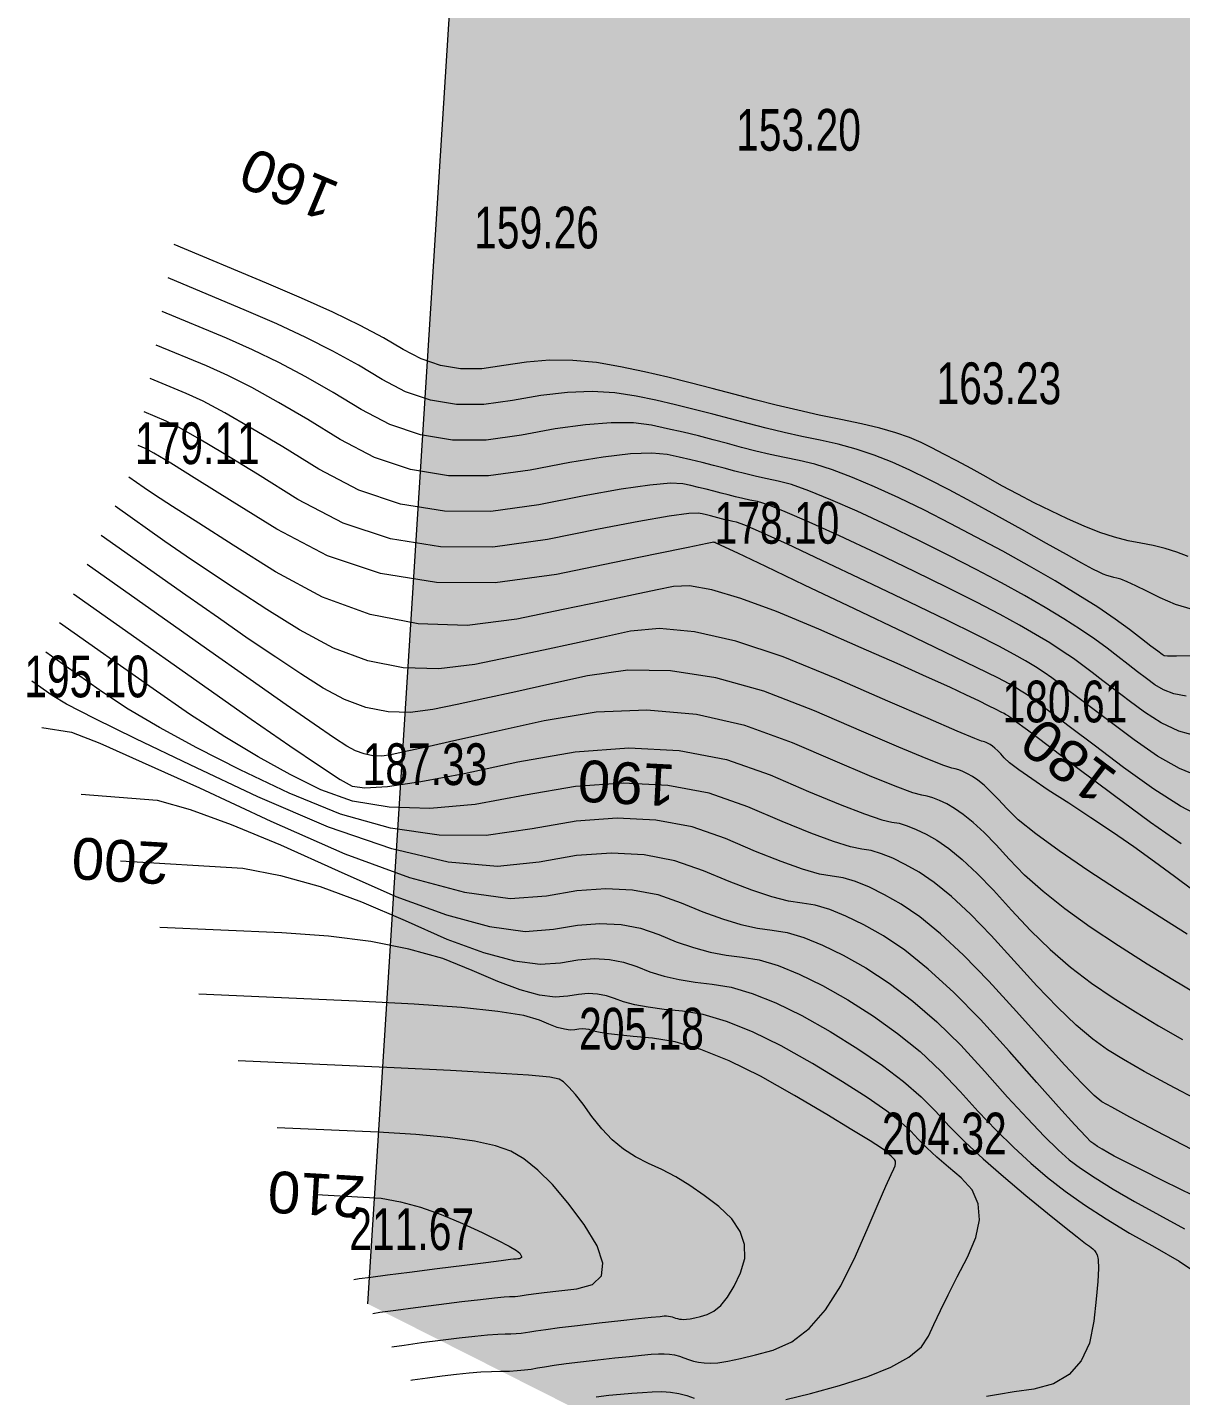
# Model space of a CAD drawing. Header units: metres. Extents: x 431006 to 434411, y 2469261 to 2473208.
# Drawn here: x 432173 to 432283.6, y 2470925.9 to 2471057.1 of the extents above; entities that cross this region are included whole.
import ezdxf
from ezdxf.enums import TextEntityAlignment as Align

# ---------------------------------------------------------------- set-up
doc = ezdxf.new("R2010")
doc.units = ezdxf.units.M
doc.header["$MEASUREMENT"] = 0
for name, color, linetype, lineweight in [('CAO DO', 8, 'Continuous', 18), ('MH_DongMuc', 8, 'Continuous', 18), ('MH_DongMuc_Con', 8, 'Continuous', 18), ('ranh gioi thuc vat-ks', 8, 'RAO_T_VAT', 18), ('thuc vat-ks', 8, 'Continuous', 18)]:
    doc.layers.add(name, color=color, linetype=linetype, lineweight=lineweight)
doc.styles.get("Standard").update_dxf_attribs({"font": 'arial.ttf'})
doc.linetypes.add('RAO_T_VAT', pattern='A,0,[133,ltypeshp.shx,S=0.34,R=0,X=-0.17,Y=0],-2,[133,ltypeshp.shx,S=0.08,R=0,X=0,Y=0],-1.5,[133,ltypeshp.shx,S=0.08,R=0,X=0,Y=0],-1.5,[133,ltypeshp.shx,S=0.08,R=0,X=0,Y=0],-2', length=7)

msp = doc.modelspace()

# ---------------------------------------------------------------- hatches: boundary and pattern name
at = {"layer": 'thuc vat-ks'}
h = msp.add_hatch(dxfattribs=at)
h.set_pattern_fill('217B', color=9, scale=20, style=0, pattern_type=2)
h.set_pattern_definition([(0, (14.8, 7.6), (0, 20), [0, -20]), (0, (14.76, 7.848), (0, 20), [0, -20]), (0, (14.648, 8.07), (0, 20), [0, -20]), (0, (14.47, 8.248), (0, 20), [0, -20]), (0, (14.248, 8.36), (0, 20), [0, -20]), (0, (14, 8.4), (0, 20), [0, -20]), (0, (13.752, 8.36), (0, 20), [0, -20]), (0, (13.53, 8.248), (0, 20), [0, -20]), (0, (13.352, 8.07), (0, 20), [0, -20]), (0, (13.24, 7.848), (0, 20), [0, -20]), (0, (13.2, 7.6), (0, 20), [0, -20]), (0, (13.24, 7.352), (0, 20), [0, -20]), (0, (13.352, 7.13), (0, 20), [0, -20]), (0, (13.53, 6.952), (0, 20), [0, -20]), (0, (13.752, 6.84), (0, 20), [0, -20]), (0, (14, 6.8), (0, 20), [0, -20]), (0, (14.248, 6.84), (0, 20), [0, -20]), (0, (14.47, 6.952), (0, 20), [0, -20]), (0, (14.648, 7.13), (0, 20), [0, -20]), (0, (14.76, 7.352), (0, 20), [0, -20]), (0, (6.76, 15.352), (0, 20), [0, -20]), (0, (6.648, 15.13), (0, 20), [0, -20]), (0, (6.47, 14.952), (0, 20), [0, -20]), (0, (6.248, 14.84), (0, 20), [0, -20]), (0, (6, 14.8), (0, 20), [0, -20]), (0, (5.752, 14.84), (0, 20), [0, -20]), (0, (5.53, 14.952), (0, 20), [0, -20]), (0, (5.352, 15.13), (0, 20), [0, -20]), (0, (5.24, 15.352), (0, 20), [0, -20]), (0, (5.2, 15.6), (0, 20), [0, -20]), (0, (5.24, 15.848), (0, 20), [0, -20]), (0, (5.352, 16.07), (0, 20), [0, -20]), (0, (5.53, 16.248), (0, 20), [0, -20]), (0, (5.752, 16.36), (0, 20), [0, -20]), (0, (6, 16.4), (0, 20), [0, -20]), (0, (6.248, 16.36), (0, 20), [0, -20]), (0, (6.47, 16.248), (0, 20), [0, -20]), (0, (6.648, 16.07), (0, 20), [0, -20]), (0, (6.76, 15.848), (0, 20), [0, -20]), (0, (6.8, 15.6), (0, 20), [0, -20]), (0, (14, 4), (0, 20), [1.086, -18.914]), (0, (6, 12), (0, 20), [1.086, -18.914]), (90, (14, 4), (-20, 1e-15), [2.8, -17.2]), (90, (6, 12), (-20, 1e-15), [2.8, -17.2])])
edge = h.paths.add_edge_path()
edge.add_line((432575.46, 2470747.94), (432578.45, 2470760.21))
edge.add_line((432578.45, 2470760.21), (432590.33, 2470811.17))
edge.add_line((432590.33, 2470811.17), (432595.8, 2470826.05))
edge.add_line((432595.8, 2470826.05), (432582.64, 2470882.15))
edge.add_line((432582.64, 2470882.15), (432561.76, 2470924.62))
edge.add_line((432561.76, 2470924.62), (432540.58, 2470952.5))
edge.add_line((432540.58, 2470952.5), (432512.01, 2470982.44))
edge.add_line((432512.01, 2470982.44), (432503.66, 2470994.95))
edge.add_line((432503.66, 2470994.95), (432507.51, 2471000.39))
edge.add_line((432507.51, 2471000.39), (432535.43, 2470999.11))
edge.add_line((432535.43, 2470999.11), (432583.89, 2470965.46))
edge.add_line((432583.89, 2470965.46), (432610.21, 2470951.35))
edge.add_line((432610.21, 2470951.35), (432623.69, 2470947.83))
edge.add_line((432623.69, 2470947.83), (432634.28, 2470956.8))
edge.add_line((432634.28, 2470956.8), (432632.68, 2470968.34))
edge.add_line((432632.68, 2470968.34), (432599.94, 2470983.73))
edge.add_line((432599.94, 2470983.73), (432557.26, 2471004.24))
edge.add_line((432557.26, 2471004.24), (432524.49, 2471038.65))
edge.add_line((432524.49, 2471038.65), (432470.88, 2471087.74))
edge.add_line((432470.88, 2471087.74), (432456.12, 2471091.91))
edge.add_line((432456.12, 2471091.91), (432424.89, 2471086.79))
edge.add_line((432424.89, 2471086.79), (432396.65, 2471094.8))
edge.add_line((432396.65, 2471094.8), (432381.24, 2471097.37))
edge.add_line((432381.24, 2471097.37), (432364.87, 2471084.86))
edge.add_line((432364.87, 2471084.86), (432348.51, 2471068.52))
edge.add_line((432348.51, 2471068.52), (432326.04, 2471068.52))
edge.add_line((432326.04, 2471068.52), (432292.98, 2471081.34))
edge.add_line((432292.98, 2471081.34), (432248.92, 2471092.89))
edge.add_line((432248.92, 2471092.89), (432225.17, 2471096.1))
edge.add_line((432225.17, 2471096.1), (432214.58, 2471091.29))
edge.add_line((432214.58, 2471091.29), (432213.73, 2471062.47))
edge.add_line((432213.73, 2471062.47), (432205.66, 2470934.7))

# ---------------------------------------------------------------- linework, layer by layer
at = {"layer": 'MH_DongMuc', "color": 9, "lineweight": 0}
for points, elevation in [([(432284.57, 2470996.82), (432283.18, 2470996.8), (432282.31, 2470996.8), (432281.98, 2470996.83), (432281.79, 2470996.96), (432281.37, 2470997.27), (432280.71, 2470997.77), (432279.82, 2470998.46), (432278.68, 2470999.34), (432277.3, 2471000.36), (432275.64, 2471001.48), (432273.73, 2471002.69), (432271.54, 2471004.01), (432269.09, 2471005.42), (432266.53, 2471006.85), (432263.99, 2471008.22), (432261.48, 2471009.53), (432259.01, 2471010.78), (432256.56, 2471011.97), (432254.24, 2471013.04), (432252.12, 2471013.93), (432250.21, 2471014.65), (432248.51, 2471015.19), (432247.01, 2471015.55), (432245.62, 2471015.83), (432244.24, 2471016.14), (432242.87, 2471016.46), (432241.5, 2471016.81), (432240.14, 2471017.18), (432238.76, 2471017.55), (432237.35, 2471017.91), (432235.89, 2471018.26), (432234.4, 2471018.6), (432232.87, 2471018.93), (432231.13, 2471019.16), (432229.01, 2471019.17), (432226.52, 2471018.98), (432223.64, 2471018.58), (432220.39, 2471017.98), (432217.02, 2471017.51), (432213.8, 2471017.52), (432210.73, 2471018.02), (432207.8, 2471019), (432205.03, 2471020.46), (432202.35, 2471022.09), (432199.73, 2471023.58), (432197.14, 2471024.95), (432194.61, 2471026.18), (432192.13, 2471027.27), (432185.97, 2471029.84)], 170), ([(432283.61, 2470978.82), (432280.67, 2470980.86), (432277.1, 2470983.49), (432273.6, 2470986.13), (432270.86, 2470988.19), (432268.88, 2470989.69), (432267.66, 2470990.6), (432267.21, 2470990.95), (432267.12, 2470991.01), (432267.03, 2470991.08), (432266.92, 2470991.15), (432266.79, 2470991.22), (432266.65, 2470991.31), (432266.38, 2470991.44), (432265.89, 2470991.69), (432265.17, 2470992.04), (432264.22, 2470992.5), (432263.04, 2470993.06), (432261.44, 2470993.81), (432259.22, 2470994.81), (432256.39, 2470996.08), (432252.95, 2470997.6), (432248.89, 2470999.39), (432244.85, 2471001.08), (432241.43, 2471002.34), (432238.65, 2471003.16), (432236.5, 2471003.55), (432234.98, 2471003.49), (432233.41, 2471003.15), (432231.13, 2471002.67), (432228.13, 2471002.04), (432224.41, 2471001.26), (432219.97, 2471000.35), (432215.21, 2470999.74), (432210.51, 2470999.89), (432205.89, 2471000.8), (432201.33, 2471002.46), (432196.84, 2471004.89), (432192.78, 2471007.45), (432189.48, 2471009.54), (432186.96, 2471011.15), (432185.22, 2471012.28), (432184.24, 2471012.93), (432182.77, 2471013.97)], 180), ([(432285.4, 2470954.13), (432282.51, 2470955.66), (432280.08, 2470956.99), (432278.09, 2470958.12), (432276.56, 2470959.06), (432275.16, 2470960.07), (432273.56, 2470961.43), (432271.77, 2470963.14), (432269.78, 2470965.19), (432267.61, 2470967.6), (432265.42, 2470970), (432263.42, 2470972.05), (432261.6, 2470973.75), (432259.96, 2470975.09), (432258.5, 2470976.09), (432257.18, 2470976.83), (432255.98, 2470977.42), (432254.89, 2470977.86), (432253.9, 2470978.15), (432253.03, 2470978.29), (432251.94, 2470978.51), (432250.3, 2470979.02), (432248.12, 2470979.84), (432245.38, 2470980.95), (432242.09, 2470982.36), (432238.39, 2470983.66), (432234.41, 2470984.41), (432230.14, 2470984.63), (432225.58, 2470984.31), (432220.74, 2470983.46), (432215.97, 2470982.58), (432211.63, 2470982.2), (432207.71, 2470982.31), (432204.22, 2470982.9), (432201.16, 2470983.99), (432198.24, 2470985.45), (432195.17, 2470987.14), (432191.96, 2470989.07), (432188.6, 2470991.25), (432185.09, 2470993.66), (432176.13, 2470999.98)], 190), ([(432181.97, 2470977.17), (432193.7, 2470976.47), (432197.31, 2470975.77), (432201.1, 2470974.7), (432205.08, 2470973.25), (432209.25, 2470971.44), (432213.25, 2470969.68), (432216.75, 2470968.4), (432219.73, 2470967.59), (432222.2, 2470967.26), (432224.15, 2470967.4), (432225.8, 2470967.69), (432227.36, 2470967.8), (432228.82, 2470967.73), (432230.18, 2470967.47), (432231.44, 2470967.03), (432232.7, 2470966.53), (432234.06, 2470966.12), (432235.51, 2470965.79), (432237.06, 2470965.53), (432238.69, 2470965.35), (432240.49, 2470965.06), (432242.52, 2470964.46), (432244.78, 2470963.55), (432247.27, 2470962.33), (432249.98, 2470960.8), (432252.65, 2470959.14), (432254.99, 2470957.55), (432257, 2470956.02), (432258.7, 2470954.56), (432260.07, 2470953.16), (432261.38, 2470951.74), (432262.9, 2470950.23), (432264.64, 2470948.61), (432266.59, 2470946.9), (432268.74, 2470945.09), (432270.8, 2470943.41), (432272.43, 2470942.08), (432273.65, 2470941.11), (432274.45, 2470940.49), (432274.82, 2470940.22), (432274.99, 2470940.11), (432275.14, 2470939.98), (432275.3, 2470939.82), (432275.44, 2470939.62), (432275.58, 2470939.4), (432275.67, 2470938.95), (432275.69, 2470938.1), (432275.63, 2470936.83), (432275.48, 2470935.14), (432275.26, 2470933.04), (432274.83, 2470930.94), (432274.03, 2470929.24), (432272.88, 2470927.93), (432271.37, 2470927.03), (432269.5, 2470926.53), (432267.63, 2470926.25), (432266.11, 2470926.02), (432264.95, 2470925.82)], 200), ([(432200.76, 2470945.19), (432206.95, 2470944.83), (432208.8, 2470944.49), (432210.72, 2470943.97), (432212.7, 2470943.28), (432214.74, 2470942.41), (432216.62, 2470941.53), (432218.11, 2470940.8), (432219.21, 2470940.23), (432219.92, 2470939.81), (432220.25, 2470939.55), (432220.35, 2470939.38), (432220.4, 2470939.24), (432220.39, 2470939.14), (432220.32, 2470939.07), (432220.19, 2470939.03), (432220.05, 2470939.02), (432219.93, 2470939), (432219.85, 2470938.99), (432219.79, 2470938.99), (432219.76, 2470938.98), (432219.74, 2470938.98), (432219.72, 2470938.98), (432219.7, 2470938.97), (432219.68, 2470938.97), (432219.65, 2470938.97), (432219.34, 2470938.94), (432218.45, 2470938.83), (432216.99, 2470938.64), (432214.95, 2470938.39), (432212.33, 2470938.06), (432209.68, 2470937.72), (432207.56, 2470937.45), (432205.95, 2470937.24), (432204.86, 2470937.09), (432204.35, 2470937.01)], 210)]:
    msp.add_lwpolyline(points, dxfattribs=dict(at, elevation=elevation))
at = {"layer": 'MH_DongMuc_Con', "color": 9, "lineweight": 0}
for points, elevation in [([(432284.3, 2471006.34), (432283.21, 2471006.78), (432282.09, 2471007.13), (432280.94, 2471007.42), (432279.77, 2471007.62), (432278.54, 2471007.85), (432277.23, 2471008.2), (432275.82, 2471008.66), (432274.33, 2471009.25), (432272.74, 2471009.95), (432271.12, 2471010.72), (432269.53, 2471011.51), (432267.97, 2471012.32), (432266.43, 2471013.14), (432264.92, 2471013.98), (432263.48, 2471014.79), (432262.13, 2471015.52), (432260.89, 2471016.18), (432259.74, 2471016.77), (432258.7, 2471017.28), (432257.59, 2471017.75), (432256.27, 2471018.2), (432254.74, 2471018.65), (432252.98, 2471019.07), (432251.01, 2471019.49), (432248.94, 2471019.91), (432246.88, 2471020.37), (432244.82, 2471020.85), (432242.78, 2471021.37), (432240.75, 2471021.92), (432238.69, 2471022.47), (432236.58, 2471023.01), (432234.41, 2471023.54), (432232.18, 2471024.05), (432229.89, 2471024.54), (432227.59, 2471024.94), (432225.32, 2471025.14), (432223.08, 2471025.17), (432220.88, 2471025), (432218.7, 2471024.65), (432216.59, 2471024.36), (432214.57, 2471024.36), (432212.64, 2471024.68), (432210.8, 2471025.29), (432209.06, 2471026.2), (432207.19, 2471027.31), (432204.94, 2471028.5), (432202.32, 2471029.77), (432199.33, 2471031.13), (432195.97, 2471032.57), (432187.12, 2471036.27)], 166), ([(432284.72, 2471001.27), (432283.09, 2471001.76), (432281.62, 2471002.39), (432280.34, 2471003.04), (432279.29, 2471003.55), (432278.46, 2471003.93), (432277.84, 2471004.17), (432277.45, 2471004.28), (432277.16, 2471004.34), (432276.84, 2471004.42), (432276.51, 2471004.53), (432276.15, 2471004.67), (432275.77, 2471004.84), (432275.16, 2471005.15), (432274.11, 2471005.71), (432272.63, 2471006.53), (432270.71, 2471007.61), (432268.35, 2471008.94), (432265.86, 2471010.33), (432263.54, 2471011.6), (432261.4, 2471012.74), (432259.43, 2471013.75), (432257.63, 2471014.63), (432255.92, 2471015.39), (432254.2, 2471016.07), (432252.47, 2471016.65), (432250.74, 2471017.13), (432249.01, 2471017.52), (432247.28, 2471017.87), (432245.56, 2471018.25), (432243.85, 2471018.66), (432242.14, 2471019.09), (432240.44, 2471019.55), (432238.73, 2471020.01), (432236.96, 2471020.46), (432235.15, 2471020.9), (432233.29, 2471021.33), (432231.38, 2471021.74), (432229.36, 2471022.05), (432227.17, 2471022.16), (432224.8, 2471022.07), (432222.26, 2471021.79), (432219.54, 2471021.31), (432216.8, 2471020.93), (432214.18, 2471020.94), (432211.68, 2471021.35), (432209.3, 2471022.14), (432207.05, 2471023.33), (432204.77, 2471024.7), (432202.33, 2471026.04), (432199.73, 2471027.36), (432196.97, 2471028.65), (432194.05, 2471029.92), (432186.54, 2471033.06)], 168), ([(432284.09, 2470992.96), (432282.93, 2470993.19), (432281.93, 2470993.56), (432281.09, 2470994.06), (432280.3, 2470994.66), (432279.45, 2470995.31), (432278.53, 2470996), (432277.56, 2470996.76), (432276.52, 2470997.56), (432275.35, 2470998.43), (432273.97, 2470999.36), (432272.39, 2471000.37), (432270.6, 2471001.45), (432268.6, 2471002.6), (432266.4, 2471003.82), (432263.99, 2471005.1), (432261.37, 2471006.44), (432258.54, 2471007.84), (432255.5, 2471009.31), (432252.56, 2471010.69), (432250.04, 2471011.8), (432247.94, 2471012.65), (432246.27, 2471013.25), (432245.01, 2471013.58), (432243.96, 2471013.8), (432242.92, 2471014.03), (432241.89, 2471014.27), (432240.86, 2471014.53), (432239.83, 2471014.81), (432238.79, 2471015.09), (432237.73, 2471015.36), (432236.63, 2471015.62), (432235.51, 2471015.88), (432234.36, 2471016.13), (432232.9, 2471016.27), (432230.86, 2471016.19), (432228.23, 2471015.89), (432225.02, 2471015.37), (432221.23, 2471014.64), (432217.23, 2471014.09), (432213.41, 2471014.1), (432209.77, 2471014.69), (432206.3, 2471015.85), (432203.01, 2471017.58), (432199.94, 2471019.48), (432197.12, 2471021.13), (432194.56, 2471022.54), (432192.25, 2471023.7), (432190.2, 2471024.63), (432185.4, 2471026.63)], 172), ([(432285.24, 2470989.11), (432283.4, 2470989.62), (432281.69, 2470990.39), (432280.09, 2470991.42), (432278.63, 2470992.52), (432277.3, 2470993.53), (432276.12, 2470994.43), (432275.08, 2470995.22), (432274.19, 2470995.91), (432273.29, 2470996.57), (432272.23, 2470997.29), (432271.02, 2470998.06), (432269.65, 2470998.89), (432268.12, 2470999.77), (432266.28, 2471000.78), (432264, 2471001.97), (432261.26, 2471003.35), (432258.07, 2471004.91), (432254.43, 2471006.66), (432250.88, 2471008.33), (432247.96, 2471009.66), (432245.68, 2471010.65), (432244.03, 2471011.3), (432243.01, 2471011.61), (432242.3, 2471011.76), (432241.6, 2471011.91), (432240.91, 2471012.08), (432240.22, 2471012.25), (432239.53, 2471012.44), (432238.83, 2471012.62), (432238.11, 2471012.81), (432237.38, 2471012.98), (432236.62, 2471013.16), (432235.85, 2471013.33), (432234.67, 2471013.38), (432232.7, 2471013.2), (432229.95, 2471012.8), (432226.4, 2471012.17), (432222.07, 2471011.31), (432217.45, 2471010.67), (432213.03, 2471010.69), (432208.81, 2471011.37), (432204.8, 2471012.71), (432200.99, 2471014.71), (432197.52, 2471016.86), (432194.51, 2471018.67), (432191.97, 2471020.12), (432189.89, 2471021.23), (432188.28, 2471021.98), (432184.83, 2471023.42)], 174), ([(432285.47, 2470985.2), (432283.47, 2470986.02), (432281.35, 2470987.21), (432279.1, 2470988.77), (432276.95, 2470990.39), (432275.15, 2470991.75), (432273.71, 2470992.85), (432272.61, 2470993.68), (432271.86, 2470994.25), (432271.24, 2470994.72), (432270.5, 2470995.22), (432269.65, 2470995.76), (432268.69, 2470996.34), (432267.63, 2470996.95), (432266.16, 2470997.74), (432264, 2470998.84), (432261.15, 2471000.25), (432257.6, 2471001.97), (432253.36, 2471004), (432249.2, 2471005.98), (432245.89, 2471007.53), (432243.41, 2471008.66), (432241.79, 2471009.36), (432241, 2471009.64), (432240.64, 2471009.72), (432240.28, 2471009.8), (432239.93, 2471009.88), (432239.57, 2471009.97), (432239.22, 2471010.07), (432238.86, 2471010.16), (432238.5, 2471010.26), (432238.12, 2471010.35), (432237.73, 2471010.43), (432237.34, 2471010.52), (432236.44, 2471010.49), (432234.55, 2471010.21), (432231.66, 2471009.7), (432227.78, 2471008.96), (432222.91, 2471007.97), (432217.66, 2471007.24), (432212.64, 2471007.27), (432207.86, 2471008.04), (432203.3, 2471009.56), (432198.98, 2471011.83), (432195.11, 2471014.25), (432191.91, 2471016.21), (432189.38, 2471017.71), (432187.53, 2471018.75), (432186.36, 2471019.33), (432184.25, 2471020.21)], 176), ([(432285.7, 2470981.29), (432283.54, 2470982.42), (432281.01, 2470984.03), (432278.1, 2470986.13), (432275.28, 2470988.26), (432273.01, 2470989.97), (432271.3, 2470991.27), (432270.14, 2470992.14), (432269.54, 2470992.6), (432269.18, 2470992.86), (432268.76, 2470993.15), (432268.28, 2470993.45), (432267.74, 2470993.78), (432267.14, 2470994.13), (432266.04, 2470994.71), (432264, 2470995.72), (432261.03, 2470997.16), (432257.13, 2470999.04), (432252.3, 2471001.35), (432247.52, 2471003.62), (432243.81, 2471005.39), (432241.15, 2471006.66), (432239.55, 2471007.42), (432239, 2471007.67), (432238.98, 2471007.68), (432238.97, 2471007.68), (432238.95, 2471007.69), (432238.93, 2471007.69), (432238.92, 2471007.69), (432238.9, 2471007.7), (432238.88, 2471007.7), (432238.86, 2471007.71), (432238.84, 2471007.71), (432238.83, 2471007.72), (432238.21, 2471007.6), (432236.39, 2471007.23), (432233.38, 2471006.61), (432229.17, 2471005.75), (432223.76, 2471004.64), (432217.88, 2471003.82), (432212.26, 2471003.85), (432206.9, 2471004.71), (432201.8, 2471006.41), (432196.96, 2471008.96), (432192.69, 2471011.64), (432189.3, 2471013.75), (432186.8, 2471015.3), (432185.17, 2471016.27), (432184.43, 2471016.68), (432183.68, 2471017)], 178), ([(432284.74, 2470974.36), (432282.99, 2470975.66), (432281.05, 2470977.09), (432279.07, 2470978.51), (432277.04, 2470979.92), (432274.97, 2470981.31), (432272.85, 2470982.69), (432270.89, 2470983.96), (432269.3, 2470985.03), (432268.06, 2470985.9), (432267.18, 2470986.58), (432266.66, 2470987.06), (432266.34, 2470987.42), (432266.04, 2470987.72), (432265.77, 2470987.97), (432265.53, 2470988.17), (432265.31, 2470988.32), (432265.12, 2470988.43), (432264.94, 2470988.52), (432264.78, 2470988.58), (432264.63, 2470988.63), (432264.5, 2470988.65), (432263.85, 2470988.89), (432262.14, 2470989.62), (432259.36, 2470990.81), (432255.52, 2470992.49), (432250.62, 2470994.63), (432245.48, 2470996.72), (432240.93, 2470998.22), (432236.98, 2470999.14), (432233.62, 2470999.46), (432230.85, 2470999.2), (432228.27, 2470998.63), (432225.49, 2470998.02), (432222.51, 2470997.38), (432219.32, 2470996.71), (432215.94, 2470996.01), (432212.47, 2470995.57), (432209.06, 2470995.68), (432205.69, 2470996.34), (432202.38, 2470997.55), (432199.12, 2470999.31), (432196.01, 2471001.28), (432193.17, 2471003.11), (432190.59, 2471004.81), (432188.28, 2471006.37), (432186.23, 2471007.79), (432181.45, 2471011.17)], 182), ([(432284.21, 2470970.13), (432281.51, 2470971.84), (432278.15, 2470973.98), (432274.76, 2470976.19), (432271.94, 2470978.12), (432269.69, 2470979.76), (432268.01, 2470981.12), (432266.9, 2470982.2), (432266.11, 2470983.06), (432265.39, 2470983.8), (432264.73, 2470984.42), (432264.14, 2470984.9), (432263.61, 2470985.26), (432263.14, 2470985.53), (432262.7, 2470985.74), (432262.31, 2470985.9), (432261.95, 2470986.01), (432261.64, 2470986.06), (432260.87, 2470986.3), (432259.18, 2470986.97), (432256.55, 2470988.07), (432252.98, 2470989.6), (432248.49, 2470991.56), (432243.64, 2470993.44), (432239.04, 2470994.71), (432234.69, 2470995.38), (432230.58, 2470995.44), (432226.72, 2470994.9), (432223.13, 2470994.1), (432219.85, 2470993.37), (432216.89, 2470992.73), (432214.24, 2470992.16), (432211.91, 2470991.67), (432209.74, 2470991.4), (432207.61, 2470991.47), (432205.5, 2470991.88), (432203.43, 2470992.64), (432201.39, 2470993.74), (432199.25, 2470995.11), (432196.86, 2470996.69), (432194.22, 2470998.47), (432191.35, 2471000.46), (432188.23, 2471002.65), (432180.12, 2471008.38)], 184), ([(432285.01, 2470964.45), (432282.83, 2470965.75), (432280.37, 2470967.27), (432277.62, 2470969.01), (432274.89, 2470970.82), (432272.48, 2470972.56), (432270.38, 2470974.22), (432268.6, 2470975.81), (432267.14, 2470977.33), (432265.88, 2470978.71), (432264.73, 2470979.89), (432263.69, 2470980.86), (432262.74, 2470981.63), (432261.91, 2470982.2), (432261.15, 2470982.63), (432260.46, 2470982.97), (432259.83, 2470983.22), (432259.27, 2470983.39), (432258.77, 2470983.47), (432257.9, 2470983.7), (432256.22, 2470984.32), (432253.74, 2470985.33), (432250.45, 2470986.72), (432246.36, 2470988.5), (432241.81, 2470990.16), (432237.16, 2470991.2), (432232.4, 2470991.62), (432227.55, 2470991.43), (432222.58, 2470990.61), (432217.99, 2470989.57), (432214.22, 2470988.73), (432211.27, 2470988.07), (432209.16, 2470987.61), (432207.87, 2470987.34), (432207.01, 2470987.22), (432206.15, 2470987.25), (432205.31, 2470987.42), (432204.48, 2470987.72), (432203.67, 2470988.16), (432202.48, 2470988.94), (432200.54, 2470990.27), (432197.85, 2470992.14), (432194.41, 2470994.55), (432190.22, 2470997.51), (432178.79, 2471005.58)], 186), ([(432177.46, 2471002.78), (432194.49, 2470990.77), (432198.2, 2470988.2), (432201.05, 2470986.27), (432203.04, 2470984.98), (432204.18, 2470984.33), (432205.38, 2470984.16), (432207.57, 2470984.3), (432210.75, 2470984.77), (432214.91, 2470985.56), (432220.06, 2470986.67), (432225.54, 2470987.64), (432230.69, 2470988), (432235.52, 2470987.75), (432240.04, 2470986.89), (432244.23, 2470985.43), (432247.91, 2470983.83), (432250.93, 2470982.58), (432253.26, 2470981.67), (432254.92, 2470981.11), (432255.9, 2470980.88), (432256.59, 2470980.77), (432257.36, 2470980.54), (432258.22, 2470980.19), (432259.17, 2470979.73), (432260.2, 2470979.15), (432261.35, 2470978.36), (432262.64, 2470977.3), (432264.08, 2470975.97), (432265.65, 2470974.35), (432267.37, 2470972.46), (432269.19, 2470970.5), (432271.07, 2470968.68), (432273.02, 2470966.99), (432275.02, 2470965.44), (432277.09, 2470964.03), (432279.23, 2470962.7), (432281.45, 2470961.37), (432283.76, 2470960.05)], 188), ([(432284.65, 2470949.51), (432281.27, 2470951.26), (432278.7, 2470952.61), (432276.96, 2470953.55), (432276.03, 2470954.08), (432275.29, 2470954.69), (432274.1, 2470955.86), (432272.46, 2470957.59), (432270.38, 2470959.88), (432267.84, 2470962.73), (432265.2, 2470965.65), (432262.77, 2470968.13), (432260.56, 2470970.19), (432258.57, 2470971.82), (432256.79, 2470973.03), (432255.2, 2470973.93), (432253.74, 2470974.65), (432252.41, 2470975.18), (432251.22, 2470975.53), (432250.17, 2470975.71), (432248.96, 2470975.91), (432247.34, 2470976.38), (432245.3, 2470977.1), (432242.84, 2470978.07), (432239.96, 2470979.3), (432236.75, 2470980.42), (432233.29, 2470981.08), (432229.58, 2470981.27), (432225.63, 2470980.99), (432221.42, 2470980.25), (432217.03, 2470979.61), (432212.51, 2470979.62), (432207.85, 2470980.31), (432203.06, 2470981.65), (432198.15, 2470983.66), (432193.44, 2470985.91), (432189.3, 2470988.01), (432185.72, 2470989.95), (432182.7, 2470991.73), (432180.25, 2470993.34), (432174.81, 2470997.19)], 192), ([(432284.82, 2470945.07), (432281.97, 2470946.47), (432279.75, 2470947.57), (432278.16, 2470948.37), (432277.19, 2470948.87), (432276.58, 2470949.21), (432276.05, 2470949.52), (432275.6, 2470949.79), (432275.24, 2470950.03), (432274.96, 2470950.24), (432274.47, 2470950.74), (432273.44, 2470951.86), (432271.88, 2470953.59), (432269.79, 2470955.93), (432267.18, 2470958.89), (432264.39, 2470961.95), (432261.79, 2470964.58), (432259.37, 2470966.8), (432257.14, 2470968.6), (432255.09, 2470969.97), (432253.22, 2470971.03), (432251.5, 2470971.87), (432249.94, 2470972.5), (432248.54, 2470972.92), (432247.3, 2470973.12), (432245.99, 2470973.32), (432244.39, 2470973.73), (432242.49, 2470974.35), (432240.31, 2470975.18), (432237.83, 2470976.23), (432235.11, 2470977.18), (432232.17, 2470977.74), (432229.03, 2470977.9), (432225.67, 2470977.67), (432222.1, 2470977.04), (432218.09, 2470976.63), (432213.38, 2470977.05), (432207.99, 2470978.31), (432201.9, 2470980.4), (432195.13, 2470983.32), (432188.65, 2470986.38), (432183.43, 2470988.88), (432179.49, 2470990.82), (432176.81, 2470992.2), (432175.41, 2470993.03), (432173.48, 2470994.39)], 194), ([(432174.45, 2470989.96), (432177.29, 2470989.52), (432179.98, 2470988.44), (432184.06, 2470986.65), (432189.53, 2470984.17), (432196.38, 2470980.98), (432203.48, 2470977.86), (432209.67, 2470975.59), (432214.95, 2470974.16), (432219.32, 2470973.57), (432222.79, 2470973.83), (432225.71, 2470974.34), (432228.47, 2470974.53), (432231.05, 2470974.4), (432233.46, 2470973.94), (432235.7, 2470973.16), (432237.77, 2470972.3), (432239.68, 2470971.61), (432241.43, 2470971.08), (432243.01, 2470970.72), (432244.43, 2470970.53), (432245.86, 2470970.3), (432247.47, 2470969.82), (432249.26, 2470969.1), (432251.23, 2470968.13), (432253.39, 2470966.91), (432255.64, 2470965.44), (432257.91, 2470963.72), (432260.19, 2470961.73), (432262.49, 2470959.49), (432264.81, 2470956.98), (432266.99, 2470954.53), (432268.89, 2470952.47), (432270.5, 2470950.77), (432271.84, 2470949.46), (432272.89, 2470948.52), (432273.97, 2470947.71), (432275.37, 2470946.78), (432277.09, 2470945.71), (432279.15, 2470944.52), (432281.53, 2470943.21), (432283.95, 2470941.9)], 196), ([(432178.21, 2470983.57), (432185.5, 2470982.99), (432188.65, 2470982.1), (432192.58, 2470980.67), (432197.31, 2470978.71), (432202.82, 2470976.21), (432208.37, 2470973.77), (432213.21, 2470971.99), (432217.34, 2470970.87), (432220.76, 2470970.41), (432223.47, 2470970.61), (432225.76, 2470971.02), (432227.92, 2470971.17), (432229.94, 2470971.06), (432231.82, 2470970.71), (432233.57, 2470970.1), (432235.24, 2470969.42), (432236.87, 2470968.86), (432238.47, 2470968.43), (432240.03, 2470968.13), (432241.56, 2470967.94), (432243.18, 2470967.68), (432245, 2470967.14), (432247.02, 2470966.32), (432249.25, 2470965.23), (432251.68, 2470963.85), (432254.14, 2470962.29), (432256.45, 2470960.63), (432258.6, 2470958.88), (432260.59, 2470957.02), (432262.44, 2470955.07), (432264.18, 2470953.14), (432265.89, 2470951.35), (432267.57, 2470949.69), (432269.21, 2470948.18), (432270.82, 2470946.81), (432272.5, 2470945.5), (432274.37, 2470944.18), (432276.42, 2470942.84), (432278.66, 2470941.49), (432281.09, 2470940.13), (432283.42, 2470938.79), (432285.39, 2470937.47)], 198), ([(432245.75, 2470925.53), (432248.11, 2470926.11), (432250.88, 2470926.87), (432253.59, 2470927.74), (432255.8, 2470928.64), (432257.51, 2470929.59), (432258.72, 2470930.57), (432259.42, 2470931.6), (432259.93, 2470932.73), (432260.55, 2470934.06), (432261.3, 2470935.57), (432262.16, 2470937.28), (432263.14, 2470939.17), (432263.95, 2470941.06), (432264.29, 2470942.77), (432264.17, 2470944.29), (432263.58, 2470945.63), (432262.53, 2470946.77), (432261.31, 2470947.8), (432260.22, 2470948.76), (432259.25, 2470949.65), (432258.41, 2470950.48), (432257.7, 2470951.25), (432256.8, 2470952.1), (432255.41, 2470953.17), (432253.53, 2470954.47), (432251.15, 2470955.99), (432248.28, 2470957.74), (432245.28, 2470959.43), (432242.54, 2470960.77), (432240.05, 2470961.78), (432237.81, 2470962.44), (432235.83, 2470962.77), (432234.08, 2470962.93), (432232.55, 2470963.14), (432231.25, 2470963.38), (432230.17, 2470963.65), (432229.31, 2470963.96), (432228.54, 2470964.23), (432227.7, 2470964.39), (432226.8, 2470964.44), (432225.85, 2470964.37), (432224.83, 2470964.19), (432223.63, 2470964.1), (432222.12, 2470964.31), (432220.29, 2470964.8), (432218.14, 2470965.59), (432215.68, 2470966.67), (432212.86, 2470967.8), (432209.62, 2470968.72), (432205.97, 2470969.43), (432201.91, 2470969.95), (432197.44, 2470970.26), (432185.73, 2470970.78)], 202), ([(432209.8, 2470927.38), (432209.97, 2470927.4), (432211.39, 2470927.61), (432212.8, 2470927.8), (432214.16, 2470927.96), (432215.4, 2470928.08), (432216.52, 2470928.17), (432217.53, 2470928.23), (432218.43, 2470928.25), (432219.24, 2470928.26), (432220, 2470928.3), (432220.69, 2470928.36), (432221.34, 2470928.44), (432221.92, 2470928.55), (432222.6, 2470928.67), (432223.52, 2470928.81), (432224.67, 2470928.97), (432226.07, 2470929.14), (432227.71, 2470929.33), (432229.35, 2470929.51), (432230.75, 2470929.66), (432231.91, 2470929.78), (432232.83, 2470929.86), (432233.52, 2470929.9), (432234.07, 2470929.91), (432234.59, 2470929.88), (432235.08, 2470929.8), (432235.54, 2470929.68), (432235.97, 2470929.52), (432236.41, 2470929.35), (432236.88, 2470929.22), (432237.38, 2470929.12), (432237.92, 2470929.05), (432238.5, 2470929.02), (432239.21, 2470929.05), (432240.17, 2470929.2), (432241.38, 2470929.45), (432242.83, 2470929.81), (432244.53, 2470930.27), (432246.3, 2470931.05), (432247.97, 2470932.33), (432249.55, 2470934.13), (432251.02, 2470936.44), (432252.4, 2470939.27), (432253.61, 2470942.06), (432254.59, 2470944.3), (432255.32, 2470945.98), (432255.82, 2470947.1), (432256.09, 2470947.65), (432256.2, 2470947.92), (432256.25, 2470948.16), (432256.23, 2470948.37), (432256.15, 2470948.55), (432256, 2470948.71), (432255.83, 2470948.86), (432255.68, 2470948.99), (432255.54, 2470949.12), (432255.43, 2470949.23), (432255.33, 2470949.34), (432254.9, 2470949.63), (432253.82, 2470950.32), (432252.07, 2470951.38), (432249.65, 2470952.84), (432246.57, 2470954.68), (432243.3, 2470956.53), (432240.3, 2470958), (432237.58, 2470959.1), (432235.13, 2470959.83), (432232.96, 2470960.18), (432231.1, 2470960.34), (432229.59, 2470960.49), (432228.44, 2470960.63), (432227.63, 2470960.77), (432227.18, 2470960.89), (432226.89, 2470960.99), (432226.58, 2470961.05), (432226.25, 2470961.07), (432225.89, 2470961.05), (432225.52, 2470960.98), (432225.07, 2470960.95), (432224.51, 2470961.02), (432223.83, 2470961.21), (432223.03, 2470961.5), (432222.12, 2470961.9), (432220.64, 2470962.34), (432218.14, 2470962.74), (432214.64, 2470963.1), (432210.12, 2470963.42), (432204.59, 2470963.71), (432189.49, 2470964.38)], 204), ([(432207.99, 2470930.58), (432209.17, 2470930.75), (432210.82, 2470930.98), (432212.65, 2470931.22), (432214.42, 2470931.43), (432215.93, 2470931.6), (432217.16, 2470931.72), (432218.13, 2470931.8), (432218.84, 2470931.82), (432219.39, 2470931.83), (432219.9, 2470931.86), (432220.37, 2470931.9), (432220.8, 2470931.95), (432221.2, 2470932.02), (432221.77, 2470932.12), (432222.72, 2470932.25), (432224.05, 2470932.42), (432225.76, 2470932.63), (432227.86, 2470932.87), (432229.93, 2470933.1), (432231.6, 2470933.28), (432232.84, 2470933.42), (432233.68, 2470933.5), (432234.09, 2470933.54), (432234.3, 2470933.54), (432234.49, 2470933.53), (432234.67, 2470933.5), (432234.85, 2470933.45), (432235.01, 2470933.39), (432235.17, 2470933.33), (432235.34, 2470933.28), (432235.53, 2470933.24), (432235.73, 2470933.22), (432235.94, 2470933.21), (432236.21, 2470933.22), (432236.56, 2470933.27), (432237.01, 2470933.37), (432237.55, 2470933.5), (432238.18, 2470933.67), (432238.85, 2470933.99), (432239.5, 2470934.54), (432240.14, 2470935.34), (432240.77, 2470936.39), (432241.38, 2470937.67), (432241.79, 2470939.05), (432241.78, 2470940.38), (432241.37, 2470941.64), (432240.55, 2470942.86), (432239.32, 2470944.02), (432237.91, 2470945.09), (432236.53, 2470946.04), (432235.18, 2470946.87), (432233.86, 2470947.58), (432232.57, 2470948.17), (432231.34, 2470948.78), (432230.19, 2470949.53), (432229.1, 2470950.43), (432228.09, 2470951.48), (432227.15, 2470952.67), (432226.31, 2470953.83), (432225.57, 2470954.77), (432224.95, 2470955.48), (432224.43, 2470955.98), (432224.02, 2470956.25), (432223.11, 2470956.43), (432221.07, 2470956.62), (432217.9, 2470956.83), (432213.61, 2470957.07), (432208.2, 2470957.32), (432193.25, 2470957.99)], 206), ([(432206.17, 2470933.79), (432206.82, 2470933.89), (432208.36, 2470934.1), (432210.25, 2470934.35), (432212.49, 2470934.64), (432214.68, 2470934.91), (432216.46, 2470935.12), (432217.81, 2470935.27), (432218.74, 2470935.37), (432219.25, 2470935.4), (432219.53, 2470935.4), (432219.8, 2470935.41), (432220.05, 2470935.44), (432220.27, 2470935.47), (432220.48, 2470935.5), (432220.84, 2470935.56), (432221.55, 2470935.65), (432222.59, 2470935.78), (432223.97, 2470935.94), (432225.69, 2470936.14), (432227.22, 2470936.55), (432228.07, 2470937.38), (432228.21, 2470938.61), (432227.66, 2470940.25), (432226.41, 2470942.3), (432224.85, 2470944.38), (432223.36, 2470946.13), (432221.96, 2470947.53), (432220.63, 2470948.6), (432219.38, 2470949.33), (432217.9, 2470949.85), (432215.89, 2470950.3), (432213.35, 2470950.66), (432210.28, 2470950.95), (432206.68, 2470951.16), (432197, 2470951.59)], 208), ([(432227.56, 2470925.8), (432228.76, 2470925.93), (432229.9, 2470926.04), (432230.98, 2470926.14), (432231.99, 2470926.21), (432232.94, 2470926.27), (432233.84, 2470926.29), (432234.69, 2470926.23), (432235.49, 2470926.11), (432236.24, 2470925.91), (432236.94, 2470925.65)], 202)]:
    msp.add_lwpolyline(points, dxfattribs=dict(at, elevation=elevation))
at = {"layer": 'ranh gioi thuc vat-ks', "color": 9, "lineweight": 0, "ltscale": 3}
msp.add_lwpolyline([(432599.94, 2470983.73), (432557.26, 2471004.24), (432524.49, 2471038.65), (432470.88, 2471087.74), (432456.12, 2471091.91), (432424.89, 2471086.79), (432396.65, 2471094.8), (432381.24, 2471097.37), (432364.87, 2471084.86), (432348.51, 2471068.52), (432326.04, 2471068.52), (432292.98, 2471081.34), (432248.92, 2471092.89), (432225.17, 2471096.1), (432214.58, 2471091.29), (432213.73, 2471062.47), (432205.66, 2470934.7)], dxfattribs=at)

# ---------------------------------------------------------------- texts
at = {"layer": 'CAO DO', "color": 9, "lineweight": 0, "width": 0.7}
for s, p in [('153.20', (432240.97, 2471045.26, 153.19)), ('159.26', (432215.86, 2471035.89, 159.26)), ('163.23', (432260.17, 2471020.96, 163.23)), ('179.11', (432183.36, 2471015.21, 179.11)), ('178.10', (432238.9, 2471007.58, 178.1)), ('195.10', (432172.75, 2470992.85, 195.1)), ('180.61', (432266.5, 2470990.45, 180.61)), ('187.33', (432205.18, 2470984.44, 187.33)), ('205.18', (432225.92, 2470959.08, 205.18)), ('204.32', (432254.94, 2470949.03, 204.32)), ('211.67', (432203.9, 2470939.86, 211.67))]:
    msp.add_text(s, height=4, dxfattribs=at).set_placement(p)
at = {"layer": 'MH_DongMuc', "color": 9, "lineweight": 0}
for s, rotation, p in [('160', 157.3314, (432198.1, 2471042.03, 160)), ('180', 142.9854, (432272.8, 2470986.73, 180)), ('190', 177.0591, (432230.47, 2470984.62, 190)), ('200', 176.5778, (432181.97, 2470977.17, 200)), ('210', 176.6585, (432200.76, 2470945.19, 210))]:
    msp.add_text(s, height=4, rotation=rotation, dxfattribs=at).set_placement(p, align=Align.MIDDLE)

doc.saveas('drawing.dxf')
